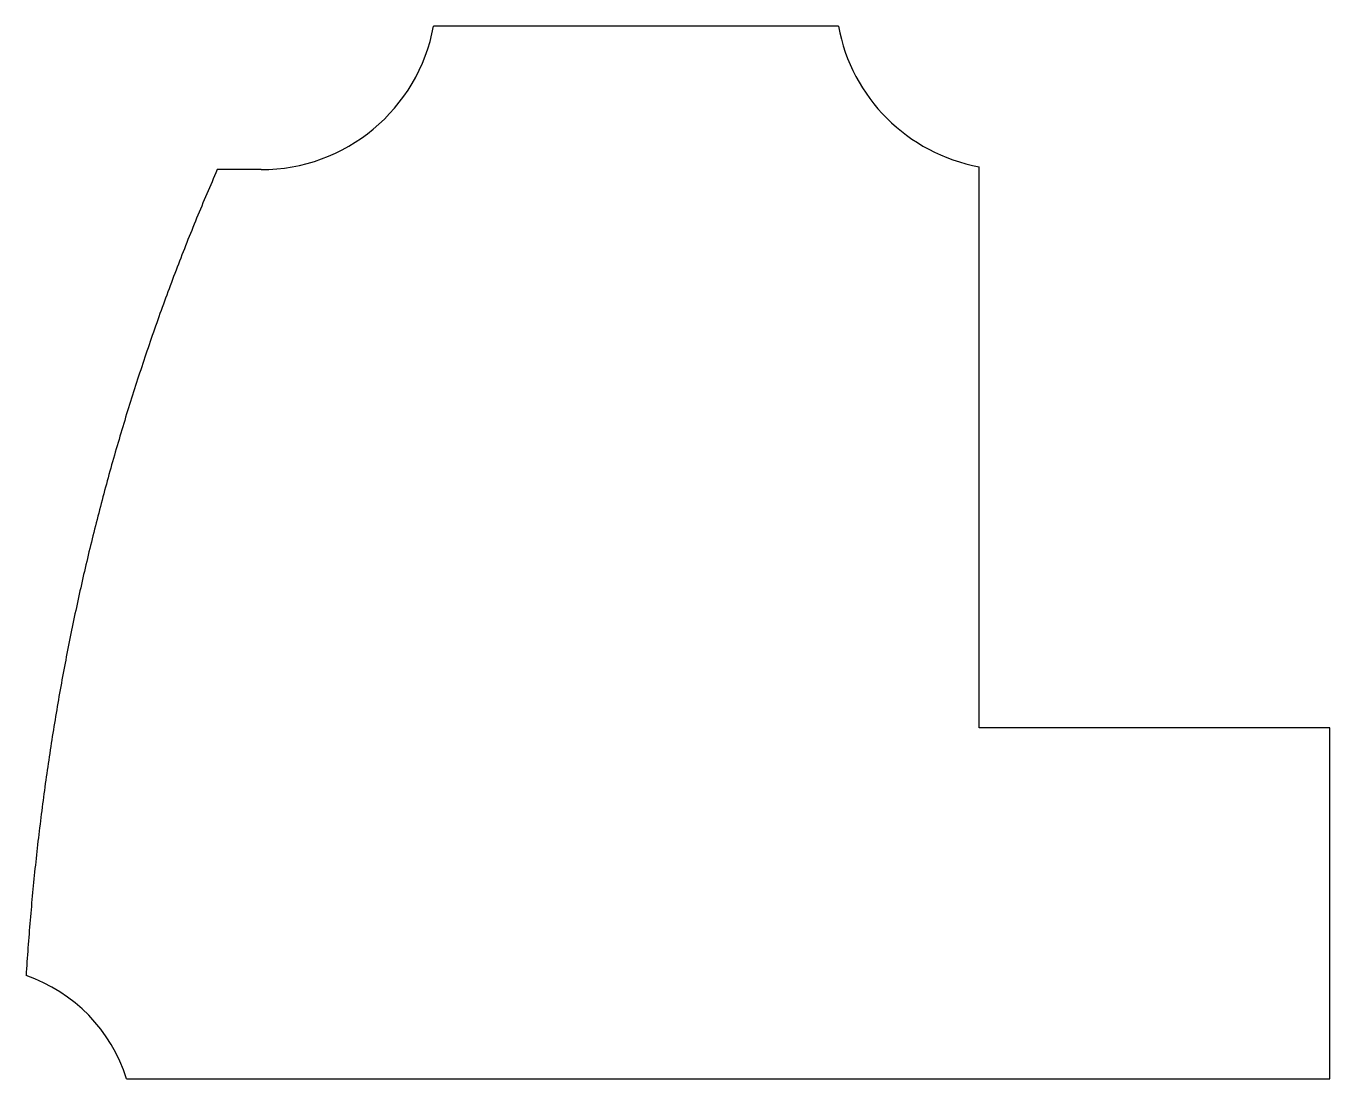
# Model space of a CAD drawing. Header units: millimetres. Extents: x 29.6 to 70.5, y 2 to 35.
import ezdxf

# ---------------------------------------------------------------- set-up
doc = ezdxf.new("R2010")
doc.units = ezdxf.units.MM

msp = doc.modelspace()

# ---------------------------------------------------------------- linework, layer by layer
at = {"color": 7, "linetype": 'Continuous', "lineweight": 25}
for p, q in [((55.092, 35), (42.403, 35)), ((36.995, 30.5), (35.621, 30.5)), ((59.5, 13), (59.5, 30.592)), ((70.5, 13), (59.5, 13)), ((70.5, 2), (70.5, 13)), ((32.78, 2), (70.5, 2))]:
    msp.add_line(p, q, dxfattribs=at)
for centre, radius, start, end in [((36.995, 36), 5.5, 270, 349.5243), ((60.5, 36), 5.5, 190.4757, 259.5243), ((28.008, 0.508), 5, 17.3605, 71.084)]:
    msp.add_arc(centre, radius, start, end, dxfattribs=at)
msp.add_open_spline([(35.621, 30.5), (35.512, 30.247), (35.292, 29.742), (34.974, 28.979), (34.665, 28.212), (34.364, 27.442), (34.073, 26.668), (33.79, 25.89), (33.517, 25.109), (33.252, 24.323), (32.996, 23.535), (32.749, 22.742), (32.511, 21.946), (32.282, 21.146), (32.062, 20.342), (31.851, 19.534), (31.649, 18.723), (31.455, 17.908), (31.271, 17.089), (31.096, 16.267), (30.929, 15.441), (30.771, 14.611), (30.623, 13.777), (30.483, 12.94), (30.352, 12.099), (30.23, 11.254), (30.117, 10.406), (30.013, 9.554), (29.918, 8.698), (29.832, 7.838), (29.755, 6.975), (29.686, 6.108), (29.648, 5.528), (29.629, 5.238)], degree=3, knots=[0, 0, 0, 0, 0.031674, 0.063345, 0.095019, 0.126699, 0.15839, 0.190095, 0.22182, 0.253569, 0.285346, 0.317155, 0.349, 0.380887, 0.412818, 0.444799, 0.476833, 0.508925, 0.541079, 0.573299, 0.605589, 0.637953, 0.670395, 0.70292, 0.735532, 0.768233, 0.801029, 0.833923, 0.866919, 0.900021, 0.933233, 0.966558, 1, 1, 1, 1], dxfattribs=at)

doc.saveas('drawing.dxf')
